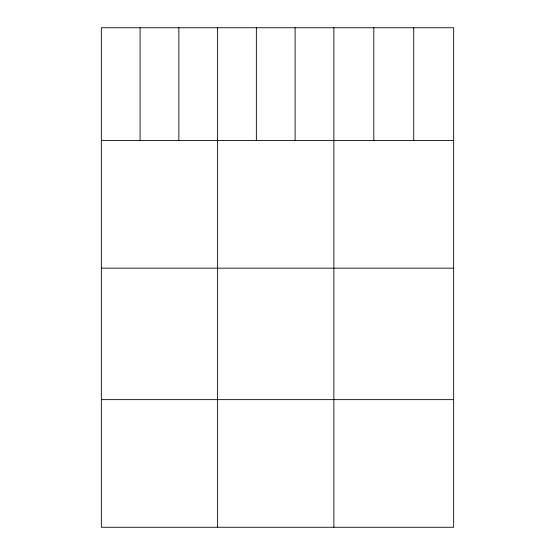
<?xml version="1.0" encoding="UTF-8"?>
<svg xmlns="http://www.w3.org/2000/svg" width="555" height="555" viewBox="0 0 555 555"><rect width="100%" height="100%" fill="white"/><g stroke="black" fill="none" stroke-linecap="round" stroke-linejoin="round"><path stroke-width="0.83" d="M453.657 140.561L453.657 527.25L101.343 527.25L101.343 27.75L453.657 27.75L453.657 140.561L101.343 140.561M101.343 268.169L453.657 268.169M101.343 399.642L453.657 399.642M413.725 27.75L413.725 140.561M373.799 27.75L373.799 140.561M333.867 27.75L333.867 527.25M295.114 27.75L295.114 140.561M256.361 27.75L256.361 140.561M217.609 27.75L217.609 527.25M178.856 27.75L178.856 140.561M140.103 27.75L140.103 140.561"/></g></svg>
